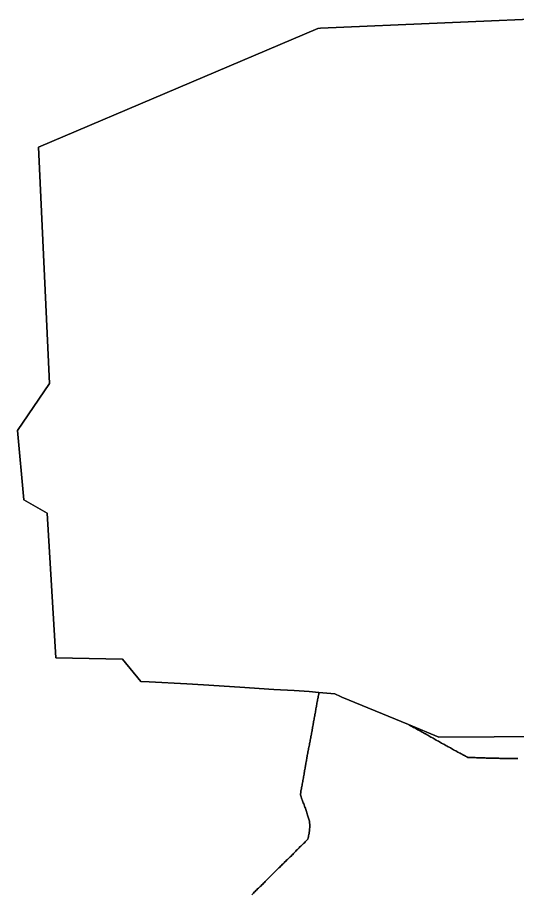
# Model space of a CAD drawing. Header units: inches. Extents: x 130170 to 284068, y 377793 to 804530.
# Drawn here: x 197994 to 201944, y 563265 to 570184 of the extents above; entities that cross this region are included whole.
import ezdxf

# ---------------------------------------------------------------- set-up
doc = ezdxf.new("R2010")
doc.units = ezdxf.units.IN
doc.header["$MEASUREMENT"] = 0
doc.layers.add('muni_il', color=7, linetype='Continuous')

msp = doc.modelspace()

# ---------------------------------------------------------------- linework, layer by layer
at = {"layer": 'muni_il'}
for points in [[(203068.8, 564516), (201322, 564506.2), (201082, 564605.1), (200555.4, 564821.9), (200544.8, 564827.8), (200501.5, 564846.5), (200375.4, 564858.8), (200375.4, 564858.8), (200298.7, 564866.4), (200180.5, 564873.6), (200019.5, 564883.3), (199751.2, 564900.1), (199463.1, 564918), (199332.6, 564926.2), (199035.1, 564941.8), (198969.8, 564946), (198823.9, 565121), (198297, 565130.8), (198228.7, 566272.5), (198043.3, 566379.8), (197994.5, 566926.3), (198248.2, 567297.1), (198160.4, 569160.9), (200365.7, 570097.7), (200388, 570101.1), (202352.3, 570183.9)], [(202352.3, 570183.9), (200388, 570101.1), (200365.7, 570097.7), (198160.4, 569160.9), (198248.2, 567297.1), (197994.5, 566926.3), (198043.3, 566379.8), (198228.7, 566272.5), (198297, 565130.8), (198823.9, 565121), (198969.8, 564946), (199035.1, 564941.8), (199332.6, 564926.2), (199463.1, 564918), (199751.2, 564900.1), (200019.5, 564883.3), (200180.5, 564873.6), (200298.7, 564866.4), (200375.4, 564858.8), (200375.4, 564858.8), (200374.4, 564851.8), (200373.4, 564844.8), (200371.7, 564836.1), (200370.1, 564827.4), (200368.4, 564818.7), (200366.7, 564810), (200365.1, 564801.3), (200363.4, 564792.6), (200361.8, 564783.7), (200360.1, 564774.8), (200358.5, 564765.8), (200356.9, 564756.9), (200355.2, 564748), (200353.6, 564739.1), (200352, 564730.2), (200350.3, 564721.1), (200348.7, 564711.9), (200347, 564702.8), (200345.3, 564693.6), (200343.7, 564684.5), (200342, 564675.3), (200340.4, 564666.2), (200338.7, 564657.1), (200337.1, 564647.9), (200335.4, 564638.7), (200333.8, 564629.5), (200332.2, 564620.3), (200330.6, 564611.2), (200329, 564602), (200327.4, 564592.8), (200325.8, 564583.6), (200324.2, 564574.4), (200322.5, 564565.3), (200320.8, 564556.3), (200319.1, 564547.2), (200317.4, 564538.2), (200315.8, 564529.1), (200314.1, 564520), (200312.4, 564511), (200310.7, 564501.9), (200309, 564492.9), (200307.2, 564483.4), (200305.3, 564473.8), (200303.4, 564464.3), (200301.5, 564454.8), (200299.7, 564445.3), (200297.8, 564435.7), (200295.9, 564426.2), (200294, 564416.7), (200292.3, 564407.6), (200290.5, 564398.4), (200288.7, 564389.3), (200286.9, 564380.2), (200285.1, 564371), (200283.7, 564362.4), (200282.3, 564353.8), (200280.9, 564345.2), (200279.5, 564336.6), (200278.1, 564328), (200276.4, 564319.2), (200274.7, 564310.5), (200273, 564301.7), (200271.7, 564293.9), (200270.4, 564286), (200269.1, 564278.2), (200267.8, 564270.3), (200266, 564261.1), (200264.2, 564251.8), (200262.4, 564242.6), (200260.9, 564232.9), (200259.3, 564223.3), (200257.7, 564213.6), (200256.1, 564204), (200254.3, 564194.2), (200252.6, 564184.5), (200250.8, 564174.7), (200249, 564165), (200247.3, 564155.2), (200245.5, 564145.5), (200243.8, 564135.7), (200242, 564125.9), (200240.2, 564116.2), (200238.4, 564107.6), (200236.6, 564099), (200234.8, 564090.4), (200233.1, 564082.5), (200231.5, 564074.7), (200231.2, 564066.7), (200231, 564058.8), (200230.8, 564050.8), (200233.2, 564042.4), (200235.5, 564033.9), (200237.9, 564025.5), (200240.5, 564017.9), (200243, 564010.3), (200245.6, 564002.7), (200248.2, 563995.1), (200251.6, 563987), (200255.1, 563978.8), (200258.5, 563970.7), (200261.9, 563962.5), (200264.9, 563953.7), (200268, 563944.8), (200271, 563935.9), (200274, 563927), (200277, 563918.2), (200280, 563909.3), (200283, 563900.4), (200286, 563891.5), (200288.5, 563883.4), (200291, 563875.3), (200293.4, 563867.2), (200295.9, 563859), (200298.4, 563850.9), (200300.9, 563842.8), (200301.4, 563834.7), (200302, 563826.5), (200302.5, 563818.4), (200303.1, 563810.3), (200303.6, 563802.2), (200302.7, 563792.9), (200301.8, 563783.6), (200300.8, 563774.2), (200299.9, 563764.9), (200299, 563755.6), (200298.1, 563746.3), (200296.1, 563737.4), (200294.1, 563728.6), (200292.1, 563719.8), (200290.1, 563711), (200288.1, 563702.1), (200282.8, 563696.6), (200277.5, 563691), (200272.2, 563685.4), (200267, 563679.8), (200260.1, 563673), (200253.2, 563666.3), (200246.3, 563659.5), (200239.5, 563652.8), (200232.6, 563646), (200225.7, 563639.3), (200218.8, 563632.6), (200212, 563625.8), (200205.7, 563619.4), (200199.4, 563613.1), (200193.2, 563606.7), (200186.9, 563600.4), (200180.7, 563594), (200174.4, 563587.6), (200168.2, 563581.3), (200161.9, 563574.9), (200155, 563568.2), (200148, 563561.5), (200141, 563554.7), (200134, 563548), (200127.1, 563541.3), (200120.1, 563534.6), (200113.1, 563527.9), (200106.3, 563521.1), (200099.5, 563514.3), (200092.6, 563507.6), (200085.8, 563500.8), (200079, 563494), (200072.1, 563487.3), (200065.3, 563480.5), (200058.5, 563473.7), (200051.8, 563467.2), (200045.1, 563460.7), (200038.4, 563454.3), (200031.7, 563447.8), (200025.1, 563441.3), (200018.4, 563434.8), (200011.7, 563428.3), (200005, 563421.5), (199998.2, 563414.7), (199991.5, 563407.8), (199984.8, 563401), (199978, 563394.2), (199971.3, 563387.3), (199964.5, 563380.5), (199957.8, 563373.7), (199951.1, 563366.8), (199944.3, 563360), (199937.7, 563353.5), (199931.1, 563347.1), (199924.5, 563340.6), (199917.9, 563334.1), (199911.3, 563327.6), (199904.7, 563321.2), (199898, 563314.7), (199891.4, 563308.2), (199884.8, 563301.7), (199878.2, 563295.2), (199871.6, 563288.8), (199864.7, 563281.8), (199857.9, 563274.9), (199851, 563267.9), (199844.1, 563261)], [(199844.1, 563261), (199851, 563267.9), (199857.9, 563274.9), (199864.7, 563281.8), (199871.6, 563288.8), (199878.2, 563295.2), (199884.8, 563301.7), (199891.4, 563308.2), (199898, 563314.7), (199904.7, 563321.2), (199911.3, 563327.6), (199917.9, 563334.1), (199924.5, 563340.6), (199931.1, 563347.1), (199937.7, 563353.5), (199944.3, 563360), (199951.1, 563366.8), (199957.8, 563373.7), (199964.5, 563380.5), (199971.3, 563387.3), (199978, 563394.2), (199984.8, 563401), (199991.5, 563407.8), (199998.2, 563414.7), (200005, 563421.5), (200011.7, 563428.3), (200018.4, 563434.8), (200025.1, 563441.3), (200031.7, 563447.8), (200038.4, 563454.3), (200045.1, 563460.7), (200051.8, 563467.2), (200058.5, 563473.7), (200065.3, 563480.5), (200072.1, 563487.3), (200079, 563494), (200085.8, 563500.8), (200092.6, 563507.6), (200099.5, 563514.3), (200106.3, 563521.1), (200113.1, 563527.9), (200120.1, 563534.6), (200127.1, 563541.3), (200134, 563548), (200141, 563554.7), (200148, 563561.5), (200155, 563568.2), (200161.9, 563574.9), (200168.2, 563581.3), (200174.4, 563587.6), (200180.7, 563594), (200186.9, 563600.4), (200193.2, 563606.7), (200199.4, 563613.1), (200205.7, 563619.4), (200212, 563625.8), (200218.8, 563632.6), (200225.7, 563639.3), (200232.6, 563646), (200239.5, 563652.8), (200246.3, 563659.5), (200253.2, 563666.3), (200260.1, 563673), (200267, 563679.8), (200272.2, 563685.4), (200277.5, 563691), (200282.8, 563696.6), (200288.1, 563702.1), (200290.1, 563711), (200292.1, 563719.8), (200294.1, 563728.6), (200296.1, 563737.4), (200298.1, 563746.3), (200299, 563755.6), (200299.9, 563764.9), (200300.8, 563774.2), (200301.8, 563783.6), (200302.7, 563792.9), (200303.6, 563802.2), (200303.1, 563810.3), (200302.5, 563818.4), (200302, 563826.5), (200301.4, 563834.7), (200300.9, 563842.8), (200298.4, 563850.9), (200295.9, 563859), (200293.4, 563867.2), (200291, 563875.3), (200288.5, 563883.4), (200286, 563891.5), (200283, 563900.4), (200280, 563909.3), (200277, 563918.2), (200274, 563927), (200271, 563935.9), (200268, 563944.8), (200264.9, 563953.7), (200261.9, 563962.5), (200258.5, 563970.7), (200255.1, 563978.8), (200251.6, 563987), (200248.2, 563995.1), (200245.6, 564002.7), (200243, 564010.3), (200240.5, 564017.9), (200237.9, 564025.5), (200235.5, 564033.9), (200233.2, 564042.4), (200230.8, 564050.8), (200231, 564058.8), (200231.2, 564066.7), (200231.5, 564074.7), (200233.1, 564082.5), (200234.8, 564090.4), (200236.6, 564099), (200238.4, 564107.6), (200240.2, 564116.2), (200242, 564125.9), (200243.8, 564135.7), (200245.5, 564145.5), (200247.3, 564155.2), (200249, 564165), (200250.8, 564174.7), (200252.6, 564184.5), (200254.3, 564194.2), (200256.1, 564204), (200257.7, 564213.6), (200259.3, 564223.3), (200260.9, 564232.9), (200262.4, 564242.6), (200264.2, 564251.8), (200266, 564261.1), (200267.8, 564270.3), (200269.1, 564278.2), (200270.4, 564286), (200271.7, 564293.9), (200273, 564301.7), (200274.7, 564310.5), (200276.4, 564319.2), (200278.1, 564328), (200279.5, 564336.6), (200280.9, 564345.2), (200282.3, 564353.8), (200283.7, 564362.4), (200285.1, 564371), (200286.9, 564380.2), (200288.7, 564389.3), (200290.5, 564398.4), (200292.3, 564407.6), (200294, 564416.7), (200295.9, 564426.2), (200297.8, 564435.7), (200299.7, 564445.3), (200301.5, 564454.8), (200303.4, 564464.3), (200305.3, 564473.8), (200307.2, 564483.4), (200309, 564492.9), (200310.7, 564501.9), (200312.4, 564511), (200314.1, 564520), (200315.8, 564529.1), (200317.4, 564538.2), (200319.1, 564547.2), (200320.8, 564556.3), (200322.5, 564565.3), (200324.2, 564574.4), (200325.8, 564583.6), (200327.4, 564592.8), (200329, 564602), (200330.6, 564611.2), (200332.2, 564620.3), (200333.8, 564629.5), (200335.4, 564638.7), (200337.1, 564647.9), (200338.7, 564657.1), (200340.4, 564666.2), (200342, 564675.3), (200343.7, 564684.5), (200345.3, 564693.6), (200347, 564702.8), (200348.7, 564711.9), (200350.3, 564721.1), (200352, 564730.2), (200353.6, 564739.1), (200355.2, 564748), (200356.9, 564756.9), (200358.5, 564765.8), (200360.1, 564774.8), (200361.8, 564783.7), (200363.4, 564792.6), (200365.1, 564801.3), (200366.7, 564810), (200368.4, 564818.7), (200370.1, 564827.4), (200371.7, 564836.1), (200373.4, 564844.8), (200374.4, 564851.8), (200375.4, 564858.8), (200375.4, 564858.8), (200501.5, 564846.5), (200544.8, 564827.8), (200555.4, 564821.9), (201082, 564605.1), (201089.1, 564601.3), (201096.3, 564597.6), (201105, 564592.8), (201113.7, 564588.1), (201122.4, 564583.4), (201131.1, 564578.7), (201139.8, 564574), (201148.5, 564569.2), (201157.2, 564564.5), (201165.9, 564559.8), (201174.6, 564555.1), (201183.1, 564550.3), (201191.7, 564545.5), (201200.2, 564540.7), (201208.8, 564535.9), (201217.3, 564531.1), (201225.8, 564526.3), (201234.4, 564521.4), (201242.9, 564516.6), (201251.5, 564511.8), (201260, 564507), (201268.5, 564502.2), (201277.1, 564497.4), (201285.6, 564492.6), (201294.2, 564487.8), (201302.7, 564483), (201311.2, 564478.2), (201319.8, 564473.4), (201328.2, 564468.6), (201336.6, 564463.9), (201344.9, 564459.1), (201353.3, 564454.3), (201361.7, 564449.6), (201370.1, 564444.8), (201378.8, 564440), (201387.4, 564435.2), (201396.1, 564430.5), (201404.8, 564425.7), (201413.4, 564420.9), (201422.1, 564416.1), (201430.8, 564411.4), (201439.5, 564406.6), (201448.1, 564401.8), (201456.7, 564397.2), (201465.3, 564392.6), (201473.9, 564387.9), (201482.5, 564383.3), (201491.1, 564378.7), (201499.7, 564374.1), (201508.3, 564369.4), (201516.9, 564364.8), (201525.5, 564360.2), (201534.1, 564355.5), (201542.7, 564350.9), (201551.3, 564346.3), (201561, 564346), (201570.7, 564345.6), (201580.4, 564345.3), (201590.1, 564345), (201599.9, 564344.7), (201609.6, 564344.3), (201619.3, 564344), (201629, 564343.7), (201638.7, 564343.4), (201648.4, 564343), (201658.1, 564342.7), (201667.9, 564342.4), (201677.7, 564342), (201687.4, 564341.7), (201697.2, 564341.3), (201706.9, 564341), (201716.7, 564340.6), (201726.4, 564340.3), (201736.2, 564339.9), (201746, 564339.6), (201755.8, 564339.5), (201765.7, 564339.3), (201775.6, 564339.2), (201785.5, 564339), (201795.4, 564338.9), (201805.3, 564338.7), (201815.2, 564338.6), (201825.1, 564338.5), (201835.1, 564338.4), (201845, 564338.3), (201854.9, 564338.2), (201864.9, 564338.1), (201874.8, 564338), (201884.7, 564337.8), (201893.7, 564337.7), (201902.6, 564337.6), (201911.5, 564337.5), (201920.4, 564337.4), (201929.3, 564337.3), (201938.2, 564337.2), (201947.2, 564337.1)], [(201947.2, 564337.1), (201938.2, 564337.2), (201929.3, 564337.3), (201920.4, 564337.4), (201911.5, 564337.5), (201902.6, 564337.6), (201893.7, 564337.7), (201884.7, 564337.8), (201874.8, 564338), (201864.9, 564338.1), (201854.9, 564338.2), (201845, 564338.3), (201835.1, 564338.4), (201825.1, 564338.5), (201815.2, 564338.6), (201805.3, 564338.7), (201795.4, 564338.9), (201785.5, 564339), (201775.6, 564339.2), (201765.7, 564339.3), (201755.8, 564339.5), (201746, 564339.6), (201736.2, 564339.9), (201726.4, 564340.3), (201716.7, 564340.6), (201706.9, 564341), (201697.2, 564341.3), (201687.4, 564341.7), (201677.7, 564342), (201667.9, 564342.4), (201658.1, 564342.7), (201648.4, 564343), (201638.7, 564343.4), (201629, 564343.7), (201619.3, 564344), (201609.6, 564344.3), (201599.9, 564344.7), (201590.1, 564345), (201580.4, 564345.3), (201570.7, 564345.6), (201561, 564346), (201551.3, 564346.3), (201542.7, 564350.9), (201534.1, 564355.5), (201525.5, 564360.2), (201516.9, 564364.8), (201508.3, 564369.4), (201499.7, 564374.1), (201491.1, 564378.7), (201482.5, 564383.3), (201473.9, 564387.9), (201465.3, 564392.6), (201456.7, 564397.2), (201448.1, 564401.8), (201439.5, 564406.6), (201430.8, 564411.4), (201422.1, 564416.1), (201413.4, 564420.9), (201404.8, 564425.7), (201396.1, 564430.5), (201387.4, 564435.2), (201378.8, 564440), (201370.1, 564444.8), (201361.7, 564449.6), (201353.3, 564454.3), (201344.9, 564459.1), (201336.6, 564463.9), (201328.2, 564468.6), (201319.8, 564473.4), (201311.2, 564478.2), (201302.7, 564483), (201294.2, 564487.8), (201285.6, 564492.6), (201277.1, 564497.4), (201268.5, 564502.2), (201260, 564507), (201251.5, 564511.8), (201242.9, 564516.6), (201234.4, 564521.4), (201225.8, 564526.3), (201217.3, 564531.1), (201208.8, 564535.9), (201200.2, 564540.7), (201191.7, 564545.5), (201183.1, 564550.3), (201174.6, 564555.1), (201165.9, 564559.8), (201157.2, 564564.5), (201148.5, 564569.2), (201139.8, 564574), (201131.1, 564578.7), (201122.4, 564583.4), (201113.7, 564588.1), (201105, 564592.8), (201096.3, 564597.6), (201089.1, 564601.3), (201082, 564605.1), (201322, 564506.2), (203068.8, 564516)]]:
    msp.add_lwpolyline(points, dxfattribs=at)

doc.saveas('drawing.dxf')
